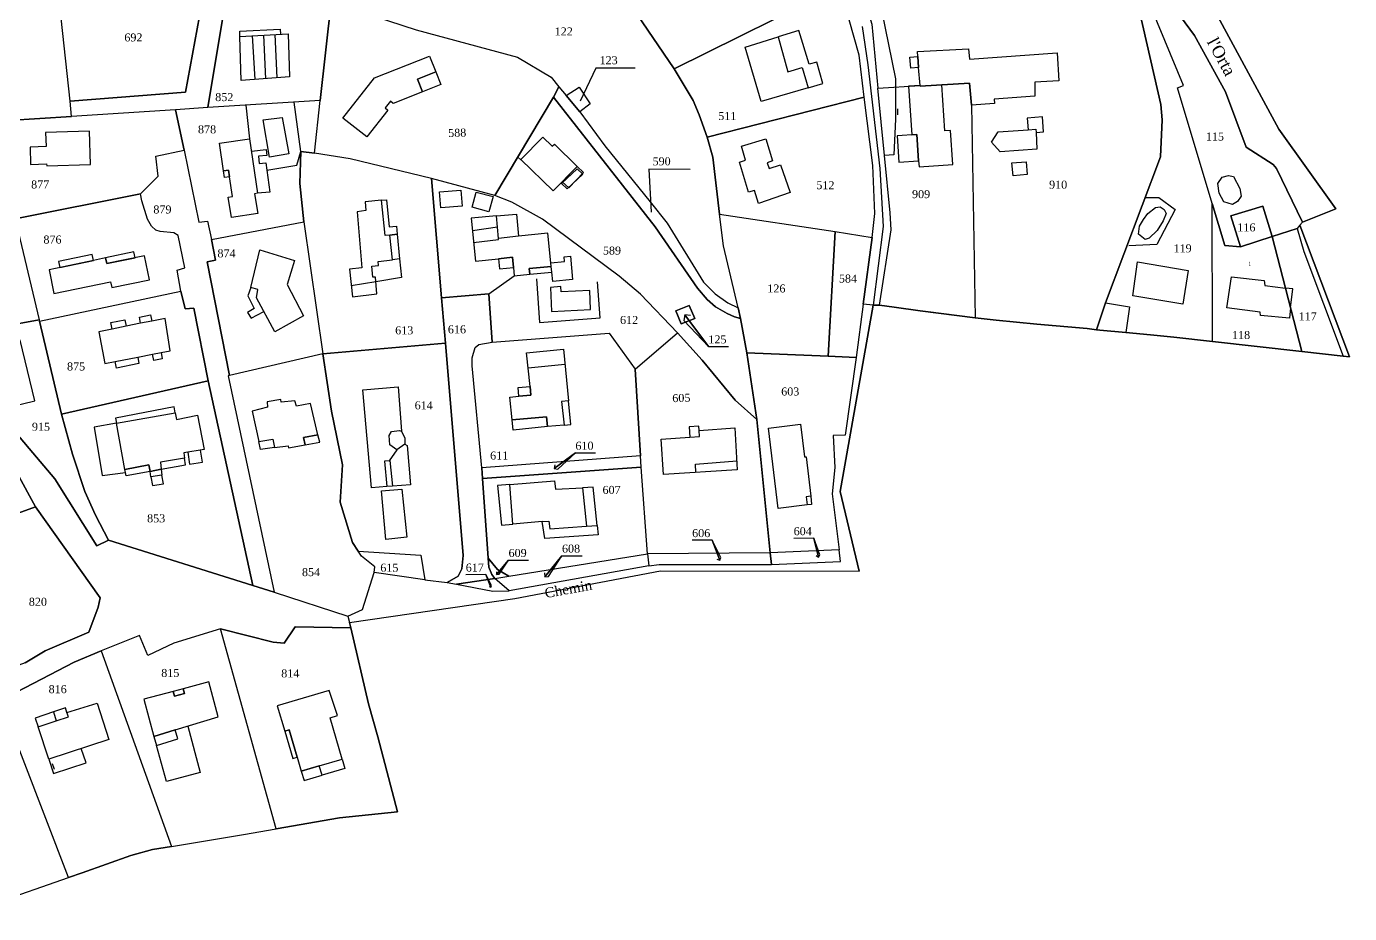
# Model space of a CAD drawing. Extents: x 1205805 to 1207436, y 6154338 to 6158020.
# Drawn here: x 1207105.4 to 1207436.2, y 6154447.5 to 6154669.4 of the extents above; entities that cross this region are included whole.
import ezdxf

# ---------------------------------------------------------------- set-up
doc = ezdxf.new("R2010")
doc.units = 0
doc.linetypes.add('CONTINU', pattern=[0])
doc.layers.get('0').update_dxf_attribs({"linetype": 'CONTINU'})
for name, color, linetype in [('1LIEUDIT', 7, 'CONTINU'), ('1PARCELLE', 7, 'CONTINU'), ('1SECTION', 7, 'CONTINU'), ('1SUBDSECT', 7, 'CONTINU'), ('1TRONFLUV', 7, 'CONTINU'), ('1TROUPARCELLE', 7, 'CONTINU'), ('1ZONCOMM', 7, 'CONTINU'), ('3BATIDUR', 7, 'CONTINU'), ('3BATILEGER', 7, 'CONTINU'), ('3CHEMIN', 7, 'CONTINU'), ('3FISCLINE', 7, 'CONTINUOUS'), ('3FLECHEPAR', 7, 'CONTINU'), ('3MURNONMI', 7, 'CONTINU'), ('3NUMVOIE', 7, 'CONTINU'), ('3PARCELLETEX', 7, 'CONTINU'), ('3PISCINE', 7, 'CONTINUOUS'), ('3TOPOLINE', 7, 'CONTINU'), ('3TRONFLUVTEX', 7, 'CONTINU'), ('3ZONCOMMTEX', 7, 'CONTINU')]:
    doc.layers.add(name, color=color, linetype=linetype)
doc.styles.get("Standard").update_dxf_attribs({"font": 'Times New Roman'})

# ---------------------------------------------------------------- blocks, each defined once
blk = doc.blocks.new('MURNOMI')
blk.add_line((-0.75, 0.5), (0.75, 0.5))

msp = doc.modelspace()

# ---------------------------------------------------------------- linework, layer by layer
at = {"layer": '1LIEUDIT'}
for points in [[(1207097.32, 6154450.03), (1207115.92, 6154456.49), (1207119.35, 6154457.67), (1207131.55, 6154462.05), (1207136.95, 6154463.51), (1207141.73, 6154464.31), (1207159.67, 6154467.31), (1207167.85, 6154468.71), (1207183.7, 6154471.42), (1207198.16, 6154472.9), (1207193.31, 6154491.71), (1207190.92, 6154499.96), (1207186.5, 6154518.96), (1207186.16, 6154520.33), (1207227.51, 6154526.29), (1207263.89, 6154533.23), (1207313.57, 6154533.17), (1207308.81, 6154553.06), (1207317.06, 6154599.63), (1207314.59, 6154599.94), (1207314.59, 6154599.94), (1207316.85, 6154616.62), (1207317.53, 6154622.62), (1207317.03, 6154634.61), (1207314.83, 6154651.68), (1207313.56, 6154662.15), (1207308.74, 6154679.39)], [(1207400.02, 6154677.95), (1207418.47, 6154643.68), (1207432.75, 6154623.78), (1207424.43, 6154620.45), (1207423.76, 6154619.64), (1207436.16, 6154586.71), (1207434.56, 6154586.88), (1207424.25, 6154588.04), (1207401.93, 6154590.55), (1207392.27, 6154591.65), (1207386.43, 6154592.25), (1207380.24, 6154592.85), (1207373.73, 6154593.43), (1207372.94, 6154593.53), (1207370.58, 6154593.79), (1207358.03, 6154594.94), (1207347.8, 6154595.91), (1207342.58, 6154596.5), (1207328.81, 6154598.27), (1207322.3, 6154599.16), (1207318.67, 6154599.67), (1207317.06, 6154599.63), (1207314.59, 6154599.94), (1207316.85, 6154616.62), (1207317.53, 6154622.62), (1207317.03, 6154634.61), (1207314.83, 6154651.68), (1207313.56, 6154662.15), (1207308.74, 6154679.39)]]:
    msp.add_lwpolyline(points, dxfattribs=at)
at = {"layer": '1PARCELLE'}
for points in [[(1207110.39, 6154706.09), (1207142.1, 6154710.51), (1207152.1, 6154692.59), (1207148.67, 6154671.91), (1207145.17, 6154652.97), (1207116.34, 6154650.71), (1207110.39, 6154706.09)], [(1207146.32, 6154710.99), (1207156.62, 6154693.6), (1207166.82, 6154702.93), (1207173.04, 6154708.53), (1207185.36, 6154711.03), (1207177.4, 6154705), (1207156.62, 6154684.77), (1207154.58, 6154672.17), (1207150.8, 6154649.09), (1207142.72, 6154648.49), (1207116.73, 6154646.82), (1207116.34, 6154650.71), (1207145.17, 6154652.97), (1207148.67, 6154671.91), (1207152.1, 6154692.59), (1207142.1, 6154710.51), (1207146.32, 6154710.99)], [(1207083.29, 6154691.85), (1207083.65, 6154690.41), (1207084.98, 6154686.87), (1207087.71, 6154682.16), (1207089.53, 6154676.75), (1207097.08, 6154644.92), (1207097.16, 6154644.57), (1207100.85, 6154645.85), (1207116.73, 6154646.82), (1207116.34, 6154650.71), (1207110.39, 6154706.09), (1207089.66, 6154703.05), (1207084.58, 6154699.97), (1207080.16, 6154697.59), (1207081.07, 6154694.56), (1207082.76, 6154694.78), (1207082.98, 6154693.1), (1207083.29, 6154691.85)], [(1207258.07, 6154672.33), (1207267.34, 6154658.81), (1207308.74, 6154679.39), (1207308.24, 6154681.43), (1207307.03, 6154684.92), (1207303.72, 6154689.42), (1207290.26, 6154702.46), (1207258.07, 6154672.33)], [(1207267.34, 6154658.81), (1207272.07, 6154650.88), (1207273.61, 6154647.25), (1207275.63, 6154641.67), (1207314.83, 6154651.68), (1207313.56, 6154662.15), (1207308.74, 6154679.39), (1207267.34, 6154658.81)], [(1207318.29, 6154653.91), (1207328.81, 6154654.61), (1207328.82, 6154654.41), (1207341.18, 6154655.22), (1207341.65, 6154649.66), (1207342.58, 6154596.5), (1207347.8, 6154595.91), (1207358.03, 6154594.94), (1207370.58, 6154593.79), (1207372.94, 6154593.53), (1207375.15, 6154600.24), (1207388.87, 6154636.75), (1207389.29, 6154645.99), (1207389.03, 6154649.81), (1207383.74, 6154672.75), (1207379.42, 6154679.91), (1207372.1, 6154679.83), (1207317.93, 6154677.93), (1207314.3, 6154677.96), (1207316.73, 6154669.91), (1207318.29, 6154653.91)], [(1207178.84, 6154650.86), (1207150.8, 6154649.09), (1207154.58, 6154672.17), (1207181.6, 6154675.42), (1207178.84, 6154650.86)], [(1207237.16, 6154651.68), (1207222.55, 6154627.1), (1207206.72, 6154631.32), (1207186.32, 6154636.25), (1207177.44, 6154637.69), (1207178.84, 6154650.86), (1207181.6, 6154675.42), (1207202.85, 6154668.56), (1207228.2, 6154661.66), (1207236.56, 6154656.66), (1207238.51, 6154654.23), (1207237.16, 6154651.68)], [(1207401.83, 6154625.1), (1207393.14, 6154653.99), (1207394.65, 6154654.59), (1207386.71, 6154673.72), (1207383.74, 6154672.75), (1207389.03, 6154649.81), (1207389.29, 6154645.99), (1207388.87, 6154636.75), (1207375.15, 6154600.24), (1207372.94, 6154593.53), (1207373.73, 6154593.43), (1207380.24, 6154592.85), (1207386.43, 6154592.25), (1207392.27, 6154591.65), (1207401.93, 6154590.55), (1207401.83, 6154625.1)], [(1207416.83, 6154616.82), (1207414.49, 6154624.43), (1207406.52, 6154622.02), (1207408.87, 6154614.25), (1207405.02, 6154614.57), (1207401.83, 6154625.1), (1207393.14, 6154653.99), (1207394.65, 6154654.59), (1207386.71, 6154673.72), (1207391.58, 6154675), (1207397.4, 6154667.11), (1207405.12, 6154652.99), (1207410.36, 6154639.19), (1207417.1, 6154634.87), (1207417.87, 6154633.86), (1207424.43, 6154620.45), (1207423.76, 6154619.64), (1207423.07, 6154618.81), (1207416.83, 6154616.82)], [(1207283.92, 6154596.33), (1207282.41, 6154596.75), (1207280.6, 6154597.56), (1207277.67, 6154599.23), (1207275.63, 6154601.09), (1207273.15, 6154603.95), (1207262.59, 6154619.23), (1207237.16, 6154651.68), (1207238.51, 6154654.23), (1207240.35, 6154652.08), (1207243.74, 6154647.98), (1207250.04, 6154639.51), (1207261.33, 6154625.51), (1207265.57, 6154620.21), (1207274.67, 6154605.42), (1207277.61, 6154602.52), (1207280.76, 6154600.27), (1207283.34, 6154599.02), (1207283.92, 6154596.33)], [(1207243.74, 6154647.98), (1207240.35, 6154652.08), (1207243.56, 6154654.2), (1207246.35, 6154650.01), (1207243.74, 6154647.98)], [(1207318.29, 6154653.91), (1207328.81, 6154654.61), (1207328.82, 6154654.41), (1207341.18, 6154655.22), (1207341.65, 6154649.66), (1207342.58, 6154596.5), (1207330.84, 6154598.01), (1207328.81, 6154598.27), (1207322.3, 6154599.16), (1207318.67, 6154599.67), (1207321.55, 6154618.5), (1207321.3, 6154622.76), (1207319.95, 6154637.11), (1207318.29, 6154653.91)], [(1207151.73, 6154616.07), (1207174.74, 6154620.51), (1207173.74, 6154630.07), (1207174.05, 6154638.09), (1207177.44, 6154637.69), (1207178.84, 6154650.86), (1207150.8, 6154649.09), (1207142.72, 6154648.49), (1207144.87, 6154638.47), (1207148.51, 6154620.44), (1207150.69, 6154620.66), (1207151.73, 6154616.07)], [(1207282.59, 6154575.89), (1207274.36, 6154585.94), (1207268.21, 6154592.73), (1207258.95, 6154602.41), (1207253.56, 6154606.9), (1207234.43, 6154621.18), (1207226.76, 6154625.41), (1207222.55, 6154627.1), (1207237.16, 6154651.68), (1207262.59, 6154619.23), (1207273.15, 6154603.95), (1207275.63, 6154601.09), (1207277.67, 6154599.23), (1207280.6, 6154597.56), (1207282.41, 6154596.75), (1207283.92, 6154596.33), (1207285.54, 6154587.78), (1207288.02, 6154571.07), (1207282.59, 6154575.89)], [(1207275.63, 6154641.67), (1207277.04, 6154636.72), (1207278.69, 6154622.45), (1207307.58, 6154618.07), (1207316.85, 6154616.62), (1207317.53, 6154622.62), (1207317.03, 6154634.61), (1207314.83, 6154651.68), (1207275.63, 6154641.67)], [(1207097.16, 6154644.57), (1207102.61, 6154621.28), (1207133.95, 6154627.5), (1207138.33, 6154631.95), (1207137.75, 6154636.96), (1207144.87, 6154638.47), (1207142.72, 6154648.49), (1207116.73, 6154646.82), (1207100.85, 6154645.85), (1207097.16, 6154644.57)], [(1207072.12, 6154627.21), (1207097.08, 6154644.92), (1207097.16, 6154644.57), (1207102.61, 6154621.28), (1207108.62, 6154595.97), (1207081.27, 6154590.99), (1207078.44, 6154595.09), (1207076, 6154599.83), (1207075.46, 6154604.14), (1207076.12, 6154610.92), (1207074.91, 6154619.42), (1207072.12, 6154627.21)], [(1207156.22, 6154582.07), (1207155.89, 6154581.99), (1207167.35, 6154527.86), (1207162.03, 6154529.56), (1207150.89, 6154580.76), (1207147.24, 6154598.92), (1207145.12, 6154598.75), (1207144.05, 6154603.18), (1207143.14, 6154608.4), (1207145.06, 6154608.96), (1207143.39, 6154617.05), (1207142.3, 6154617.77), (1207138.88, 6154618.05), (1207137.75, 6154618.41), (1207136.71, 6154619.4), (1207135.66, 6154621.16), (1207134.31, 6154625.77), (1207133.95, 6154627.5), (1207138.33, 6154631.95), (1207137.75, 6154636.96), (1207144.87, 6154638.47), (1207148.51, 6154620.44), (1207150.69, 6154620.66), (1207151.73, 6154616.07), (1207152.68, 6154610.88), (1207150.64, 6154610.53), (1207156.22, 6154582.07)], [(1207179.54, 6154587.5), (1207210.22, 6154590.2), (1207209.22, 6154601.51), (1207206.72, 6154631.32), (1207186.32, 6154636.25), (1207177.44, 6154637.69), (1207174.05, 6154638.09), (1207173.74, 6154630.07), (1207174.74, 6154620.51), (1207179.54, 6154587.5)], [(1207257.6, 6154583.68), (1207268.21, 6154592.73), (1207258.95, 6154602.41), (1207253.56, 6154606.9), (1207234.43, 6154621.18), (1207226.76, 6154625.41), (1207222.55, 6154627.1), (1207206.72, 6154631.32), (1207209.22, 6154601.51), (1207221.02, 6154602.51), (1207221.87, 6154590.37), (1207251.07, 6154592.66), (1207257.6, 6154583.68)], [(1207108.62, 6154595.97), (1207108.71, 6154595.68), (1207144.05, 6154603.18), (1207143.14, 6154608.4), (1207145.06, 6154608.96), (1207143.39, 6154617.05), (1207142.3, 6154617.77), (1207138.88, 6154618.05), (1207137.75, 6154618.41), (1207136.71, 6154619.4), (1207135.66, 6154621.16), (1207134.31, 6154625.77), (1207133.95, 6154627.5), (1207102.61, 6154621.28), (1207108.62, 6154595.97)], [(1207416.83, 6154616.82), (1207424.25, 6154588.04), (1207401.93, 6154590.55), (1207401.83, 6154625.1), (1207405.02, 6154614.57), (1207408.87, 6154614.25), (1207416.83, 6154616.82)], [(1207416.83, 6154616.82), (1207414.49, 6154624.43), (1207406.52, 6154622.02), (1207408.87, 6154614.25), (1207416.83, 6154616.82)], [(1207179.54, 6154587.5), (1207156.22, 6154582.07), (1207150.64, 6154610.53), (1207152.68, 6154610.88), (1207151.73, 6154616.07), (1207174.74, 6154620.51), (1207179.54, 6154587.5)], [(1207285.54, 6154587.78), (1207283.92, 6154596.33), (1207283.34, 6154599.02), (1207279.66, 6154614.54), (1207278.69, 6154622.45), (1207307.58, 6154618.07), (1207305.81, 6154586.94), (1207285.54, 6154587.78)], [(1207312.83, 6154586.57), (1207305.81, 6154586.94), (1207307.58, 6154618.07), (1207316.85, 6154616.62), (1207314.59, 6154599.94), (1207312.83, 6154586.57)], [(1207416.83, 6154616.82), (1207423.07, 6154618.81), (1207424.71, 6154613.08), (1207434.56, 6154586.88), (1207424.25, 6154588.04), (1207416.83, 6154616.82)], [(1207114.22, 6154572.39), (1207108.71, 6154595.68), (1207144.05, 6154603.18), (1207145.12, 6154598.75), (1207147.24, 6154598.92), (1207150.89, 6154580.76), (1207114.22, 6154572.39)], [(1207210.22, 6154590.2), (1207214.61, 6154537.05), (1207214.31, 6154533.7), (1207213.33, 6154531.91), (1207210.58, 6154530.26), (1207212.9, 6154529.87), (1207222.48, 6154531.29), (1207221.81, 6154532.28), (1207221, 6154534.12), (1207220.89, 6154536.36), (1207219.47, 6154556.29), (1207219.27, 6154559.01), (1207216.83, 6154584.46), (1207216.88, 6154586.48), (1207217.62, 6154589.07), (1207218.52, 6154589.82), (1207221.87, 6154590.37), (1207221.02, 6154602.51), (1207209.22, 6154601.51), (1207210.22, 6154590.2)], [(1207267.76, 6154598.23), (1207269.13, 6154594.97), (1207272.48, 6154596.31), (1207271.11, 6154599.57), (1207267.76, 6154598.23)], [(1207125.94, 6154540.9), (1207123.05, 6154539.46), (1207112.53, 6154556.2), (1207098.3, 6154572.95), (1207092.81, 6154576), (1207081.27, 6154590.99), (1207108.62, 6154595.97), (1207108.71, 6154595.68), (1207114.22, 6154572.39), (1207116.98, 6154562.38), (1207120.06, 6154553.04), (1207122.68, 6154547.13), (1207125.94, 6154540.9)], [(1207179.54, 6154587.5), (1207181.69, 6154573.11), (1207184.44, 6154559.73), (1207183.9, 6154550.36), (1207186.95, 6154540.28), (1207188.33, 6154538.17), (1207204.01, 6154537.17), (1207205.03, 6154530.95), (1207210.58, 6154530.26), (1207213.33, 6154531.91), (1207214.31, 6154533.7), (1207214.61, 6154537.05), (1207210.22, 6154590.2), (1207179.54, 6154587.5)], [(1207257.6, 6154583.68), (1207258.97, 6154561.98), (1207219.27, 6154559.01), (1207216.83, 6154584.46), (1207216.88, 6154586.48), (1207217.62, 6154589.07), (1207218.52, 6154589.82), (1207221.87, 6154590.37), (1207251.07, 6154592.66), (1207257.6, 6154583.68)], [(1207291.38, 6154537.76), (1207260.69, 6154537.43), (1207259.13, 6154559.13), (1207258.97, 6154561.98), (1207257.6, 6154583.68), (1207268.21, 6154592.73), (1207274.36, 6154585.94), (1207282.59, 6154575.89), (1207288.02, 6154571.07), (1207291.38, 6154537.76)], [(1207179.54, 6154587.5), (1207156.22, 6154582.07), (1207155.89, 6154581.99), (1207167.35, 6154527.86), (1207185.78, 6154521.86), (1207189.44, 6154523.58), (1207192.32, 6154532.76), (1207192.53, 6154534.23), (1207189.22, 6154536.89), (1207188.33, 6154538.17), (1207186.95, 6154540.28), (1207183.9, 6154550.36), (1207184.44, 6154559.73), (1207181.69, 6154573.11), (1207179.54, 6154587.5)], [(1207291.38, 6154537.76), (1207288.02, 6154571.07), (1207285.54, 6154587.78), (1207305.81, 6154586.94), (1207312.83, 6154586.57), (1207310.1, 6154567.19), (1207307.05, 6154567.06), (1207307.53, 6154559.09), (1207306.84, 6154552.45), (1207308.55, 6154538.45), (1207291.38, 6154537.76)], [(1207072.68, 6154536.45), (1207069.44, 6154535.2), (1207054.02, 6154568.61), (1207057.35, 6154570.28), (1207069.78, 6154575.53), (1207077.16, 6154579.15), (1207079.39, 6154579.85), (1207081.62, 6154579.89), (1207083.88, 6154579.03), (1207086.53, 6154576.92), (1207100.91, 6154560.88), (1207103.11, 6154557.61), (1207107.71, 6154549.23), (1207072.68, 6154536.45)], [(1207162.03, 6154529.56), (1207125.94, 6154540.9), (1207122.68, 6154547.13), (1207120.06, 6154553.04), (1207116.98, 6154562.38), (1207114.22, 6154572.39), (1207150.89, 6154580.76), (1207162.03, 6154529.56)], [(1207259.13, 6154559.13), (1207258.97, 6154561.98), (1207219.27, 6154559.01), (1207219.47, 6154556.29), (1207259.13, 6154559.13)], [(1207260.69, 6154537.43), (1207259.13, 6154559.13), (1207219.47, 6154556.29), (1207220.89, 6154536.36), (1207223.16, 6154533.55), (1207226.01, 6154531.85), (1207260.69, 6154537.43)], [(1207086.9, 6154503.52), (1207072.68, 6154536.45), (1207107.71, 6154549.23), (1207123.87, 6154526.43), (1207123.35, 6154524.17), (1207121, 6154517.88), (1207110.15, 6154513.22), (1207105.12, 6154510.19), (1207086.9, 6154503.52)], [(1207192.32, 6154532.76), (1207192.53, 6154534.23), (1207189.22, 6154536.89), (1207188.33, 6154538.17), (1207204.01, 6154537.17), (1207205.03, 6154530.95), (1207192.32, 6154532.76)], [(1207260.69, 6154537.43), (1207261, 6154534.45), (1207226.12, 6154528.19), (1207222.48, 6154531.29), (1207226.01, 6154531.85), (1207260.69, 6154537.43)], [(1207291.38, 6154537.76), (1207260.69, 6154537.43), (1207261, 6154534.45), (1207263.61, 6154534.79), (1207291.64, 6154534.83), (1207291.38, 6154537.76)], [(1207291.38, 6154537.76), (1207291.64, 6154534.83), (1207308.96, 6154535.59), (1207308.55, 6154538.45), (1207291.38, 6154537.76)], [(1207220.89, 6154536.36), (1207221, 6154534.12), (1207221.81, 6154532.28), (1207222.48, 6154531.29), (1207226.01, 6154531.85), (1207223.16, 6154533.55), (1207220.89, 6154536.36)], [(1207222.48, 6154531.29), (1207212.9, 6154529.87), (1207222.06, 6154528.13), (1207226.12, 6154528.19), (1207222.48, 6154531.29)], [(1207124.15, 6154513.18), (1207141.73, 6154464.31), (1207159.67, 6154467.31), (1207167.85, 6154468.71), (1207153.95, 6154518.67), (1207142.3, 6154515.12), (1207135.8, 6154512.02), (1207133.74, 6154517.08), (1207124.15, 6154513.18)], [(1207167.85, 6154468.71), (1207153.95, 6154518.67), (1207167.15, 6154515.39), (1207169.82, 6154515.13), (1207172.58, 6154519.22), (1207186.5, 6154518.96), (1207190.92, 6154499.96), (1207193.31, 6154491.71), (1207198.16, 6154472.9), (1207183.7, 6154471.42), (1207167.85, 6154468.71)], [(1207124.15, 6154513.18), (1207141.73, 6154464.31), (1207136.95, 6154463.51), (1207131.55, 6154462.05), (1207119.35, 6154457.67), (1207115.92, 6154456.49), (1207098.98, 6154500.82), (1207117.35, 6154510.36), (1207124.15, 6154513.18)], [(1207115.92, 6154456.49), (1207098.98, 6154500.82), (1207094.63, 6154499.05), (1207091.16, 6154497.94), (1207088.07, 6154496.66), (1207072.41, 6154486.18), (1207088.23, 6154447.5), (1207097.32, 6154450.03), (1207115.92, 6154456.49)]]:
    msp.add_lwpolyline(points, close=True, dxfattribs=at)
for points in [[(1207181.6, 6154675.42), (1207202.85, 6154668.56), (1207228.2, 6154661.66), (1207236.56, 6154656.66), (1207238.51, 6154654.23), (1207240.35, 6154652.08), (1207243.56, 6154654.2), (1207246.35, 6154650.01), (1207243.74, 6154647.98), (1207250.04, 6154639.51), (1207261.33, 6154625.51), (1207265.57, 6154620.21), (1207274.67, 6154605.42), (1207277.61, 6154602.52), (1207280.76, 6154600.27), (1207283.34, 6154599.02), (1207279.66, 6154614.54), (1207278.69, 6154622.45), (1207277.04, 6154636.72), (1207275.63, 6154641.67), (1207273.61, 6154647.25), (1207272.07, 6154650.88), (1207267.34, 6154658.81), (1207258.07, 6154672.33)], [(1207098.3, 6154572.95), (1207112.53, 6154556.2), (1207123.05, 6154539.46), (1207125.94, 6154540.9), (1207162.03, 6154529.56), (1207167.35, 6154527.86), (1207185.78, 6154521.86), (1207186.16, 6154520.33), (1207186.5, 6154518.96), (1207172.58, 6154519.22), (1207169.82, 6154515.13), (1207167.15, 6154515.39), (1207153.95, 6154518.67), (1207142.3, 6154515.12), (1207135.8, 6154512.02), (1207133.74, 6154517.08), (1207124.15, 6154513.18), (1207124.15, 6154513.18), (1207117.35, 6154510.36), (1207098.98, 6154500.82)], [(1207105.12, 6154510.19), (1207110.15, 6154513.22), (1207121, 6154517.88), (1207123.35, 6154524.17), (1207123.87, 6154526.43), (1207107.71, 6154549.23), (1207103.11, 6154557.61)]]:
    msp.add_lwpolyline(points, dxfattribs=at)
at = {"layer": '1SECTION'}
msp.add_lwpolyline([(1207097.32, 6154450.03), (1207115.92, 6154456.49), (1207119.35, 6154457.67), (1207131.55, 6154462.05), (1207136.95, 6154463.51), (1207141.73, 6154464.31), (1207159.67, 6154467.31), (1207167.85, 6154468.71), (1207183.7, 6154471.42), (1207198.16, 6154472.9), (1207193.31, 6154491.71), (1207190.92, 6154499.96), (1207186.5, 6154518.96), (1207186.16, 6154520.33), (1207227.51, 6154526.29), (1207263.89, 6154533.23), (1207313.57, 6154533.17), (1207308.81, 6154553.06), (1207317.06, 6154599.63), (1207318.67, 6154599.67), (1207322.3, 6154599.16), (1207328.81, 6154598.27), (1207342.58, 6154596.5), (1207347.8, 6154595.91), (1207358.03, 6154594.94), (1207370.58, 6154593.79), (1207372.94, 6154593.53), (1207373.73, 6154593.43), (1207380.24, 6154592.85), (1207386.43, 6154592.25), (1207392.27, 6154591.65), (1207401.93, 6154590.55), (1207424.25, 6154588.04), (1207434.56, 6154586.88), (1207436.16, 6154586.71), (1207423.76, 6154619.64), (1207424.43, 6154620.45), (1207432.75, 6154623.78), (1207418.47, 6154643.68), (1207400.02, 6154677.95)], dxfattribs=at)
at = {"layer": '1SUBDSECT'}
msp.add_lwpolyline([(1207097.32, 6154450.03), (1207115.92, 6154456.49), (1207119.35, 6154457.67), (1207131.55, 6154462.05), (1207136.95, 6154463.51), (1207141.73, 6154464.31), (1207159.67, 6154467.31), (1207167.85, 6154468.71), (1207183.7, 6154471.42), (1207198.16, 6154472.9), (1207193.31, 6154491.71), (1207190.92, 6154499.96), (1207186.5, 6154518.96), (1207186.16, 6154520.33), (1207227.51, 6154526.29), (1207263.89, 6154533.23), (1207313.57, 6154533.17), (1207308.81, 6154553.06), (1207317.06, 6154599.63), (1207318.67, 6154599.67), (1207322.3, 6154599.16), (1207328.81, 6154598.27), (1207342.58, 6154596.5), (1207347.8, 6154595.91), (1207358.03, 6154594.94), (1207370.58, 6154593.79), (1207372.94, 6154593.53), (1207373.73, 6154593.43), (1207380.24, 6154592.85), (1207386.43, 6154592.25), (1207392.27, 6154591.65), (1207401.93, 6154590.55), (1207424.25, 6154588.04), (1207434.56, 6154586.88), (1207436.16, 6154586.71), (1207423.76, 6154619.64), (1207424.43, 6154620.45), (1207432.75, 6154623.78), (1207418.47, 6154643.68), (1207400.02, 6154677.95)], dxfattribs=at)
at = {"layer": '1TRONFLUV'}
msp.add_lwpolyline([(1207400.02, 6154677.95), (1207418.47, 6154643.68), (1207432.75, 6154623.78), (1207424.43, 6154620.45), (1207417.87, 6154633.86), (1207417.1, 6154634.87), (1207410.36, 6154639.19), (1207405.12, 6154652.99), (1207397.4, 6154667.11), (1207391.58, 6154675)], dxfattribs=at)
at = {"layer": '1TROUPARCELLE'}
msp.add_lwpolyline([(1207267.76, 6154598.23), (1207271.11, 6154599.57), (1207272.48, 6154596.31), (1207269.13, 6154594.97), (1207267.76, 6154598.23)], close=True, dxfattribs=at)
at = {"layer": '1ZONCOMM'}
for points in [[(1207314.37, 6154669.39), (1207315.76, 6154659.81), (1207318.74, 6154633.84), (1207319.62, 6154619.36), (1207317.06, 6154599.63), (1207308.81, 6154553.06), (1207313.57, 6154533.17)], [(1207186.16, 6154520.33), (1207227.51, 6154526.29), (1207263.89, 6154533.23), (1207313.57, 6154533.17)]]:
    msp.add_lwpolyline(points, dxfattribs=at)
at = {"layer": '3BATIDUR'}
for points in [[(1207159.1, 6154655.82), (1207158.77, 6154666.9), (1207170.88, 6154667.54), (1207171.22, 6154656.76), (1207159.1, 6154655.82)], [(1207300.85, 6154654.03), (1207289.09, 6154650.58), (1207285.12, 6154664.2), (1207293.35, 6154666.75), (1207295.75, 6154658.05), (1207299.33, 6154659.08), (1207300.85, 6154654.03)], [(1207341.65, 6154649.66), (1207341.18, 6154655.22), (1207328.82, 6154654.41), (1207328.81, 6154654.61), (1207328.45, 6154659.08), (1207328.24, 6154661.86), (1207328.14, 6154663.08), (1207340.92, 6154663.74), (1207341.15, 6154661.19), (1207363.06, 6154662.75), (1207363.53, 6154655.8), (1207357.51, 6154655.45), (1207357.49, 6154651.92), (1207347.36, 6154651.16), (1207347.43, 6154650.14), (1207341.65, 6154649.66)], [(1207207.76, 6154658.01), (1207203.21, 6154656.22), (1207204.46, 6154653.03), (1207197.12, 6154650.12), (1207196.41, 6154650.67), (1207195.09, 6154649.02), (1207195.79, 6154648.47), (1207190.53, 6154641.76), (1207184.55, 6154646.46), (1207192.46, 6154656.55), (1207206.21, 6154661.92), (1207207.76, 6154658.01)], [(1207326.73, 6154642.28), (1207328.02, 6154642.37), (1207328.45, 6154635.79), (1207328.55, 6154634.29), (1207336.97, 6154634.85), (1207336.42, 6154643.35), (1207335, 6154643.26), (1207334.25, 6154654.77), (1207328.82, 6154654.41), (1207328.81, 6154654.61), (1207325.95, 6154654.42), (1207326.73, 6154642.28)], [(1207357.8, 6154642.85), (1207359.68, 6154642.99), (1207359.43, 6154646.74), (1207355.61, 6154646.44), (1207355.79, 6154643.55), (1207357.75, 6154643.71), (1207357.8, 6154642.85)], [(1207106.47, 6154634.88), (1207110.49, 6154635.02), (1207110.51, 6154634.52), (1207121.45, 6154634.86), (1207121.18, 6154643.21), (1207110.24, 6154642.85), (1207110.36, 6154639.32), (1207106.33, 6154639.19), (1207106.47, 6154634.88)], [(1207154.73, 6154633.29), (1207153.73, 6154640.21), (1207161.19, 6154641.24), (1207163.23, 6154627.66), (1207162.47, 6154627.54), (1207163.3, 6154622.57), (1207156.7, 6154621.63), (1207155.89, 6154626.7), (1207156.97, 6154626.81), (1207156.23, 6154631.74), (1207155.97, 6154633.43), (1207154.73, 6154633.29)], [(1207229.02, 6154636.07), (1207234.53, 6154641.7), (1207236.88, 6154639.4), (1207237.4, 6154639.92), (1207243.12, 6154634.38), (1207237.14, 6154628.27), (1207229.02, 6154636.07)], [(1207288.42, 6154625.12), (1207287.39, 6154628.36), (1207285.9, 6154627.94), (1207283.71, 6154635.47), (1207285.15, 6154635.92), (1207284.18, 6154639.41), (1207290.24, 6154641.3), (1207291.92, 6154635.73), (1207290.61, 6154635.26), (1207291.11, 6154633.81), (1207293.95, 6154634.75), (1207296.31, 6154627.88), (1207288.42, 6154625.12)], [(1207208.66, 6154628), (1207214.06, 6154628.45), (1207214.39, 6154624.46), (1207208.99, 6154624), (1207208.66, 6154628)], [(1207216.83, 6154624.16), (1207217.84, 6154627.96), (1207222.07, 6154626.84), (1207221.05, 6154623.03), (1207216.83, 6154624.16)], [(1207196.93, 6154611.03), (1207196.25, 6154617.2), (1207195.09, 6154617.06), (1207194.2, 6154625.91), (1207190.07, 6154625.51), (1207190.29, 6154623.31), (1207188.09, 6154623.04), (1207189.29, 6154608.97), (1207186.16, 6154608.65), (1207186.94, 6154601.72), (1207193.05, 6154602.46), (1207192.69, 6154606.7), (1207192.01, 6154606.65), (1207191.76, 6154609.43), (1207193.47, 6154609.59), (1207193.38, 6154610.61), (1207196.93, 6154611.03)], [(1207222.91, 6154622), (1207216.63, 6154621.42), (1207217.65, 6154610.65), (1207223.47, 6154611.27), (1207226.9, 6154611.64), (1207227.15, 6154609.1), (1207227.36, 6154607.03), (1207231.23, 6154607.39), (1207231.1, 6154608.8), (1207236.62, 6154609.35), (1207236.53, 6154610.24), (1207235.79, 6154617.69), (1207228.46, 6154616.9), (1207223.44, 6154616.36), (1207222.91, 6154622)], [(1207167.54, 6154593), (1207162.97, 6154601.47), (1207163.32, 6154603.58), (1207161.53, 6154604.08), (1207163.78, 6154613.54), (1207172.41, 6154610.86), (1207170.65, 6154604.82), (1207174.72, 6154596.98), (1207167.54, 6154593)], [(1207125.53, 6154610.05), (1207125.23, 6154611.46), (1207122.18, 6154610.83), (1207111.09, 6154608.52), (1207112.31, 6154602.56), (1207126.47, 6154605.5), (1207126.77, 6154604.07), (1207136.19, 6154606.02), (1207134.95, 6154612), (1207125.53, 6154610.05)], [(1207381.97, 6154602.02), (1207383.18, 6154610.51), (1207395.86, 6154608.3), (1207394.45, 6154599.95), (1207381.97, 6154602.02)], [(1207421.44, 6154598.98), (1207421.13, 6154596.4), (1207413.92, 6154597.1), (1207413.83, 6154597.89), (1207405.49, 6154598.99), (1207406.64, 6154606.73), (1207414.83, 6154605.87), (1207414.98, 6154604.55), (1207420.16, 6154603.93), (1207421.44, 6154598.98)], [(1207421.44, 6154598.98), (1207421.98, 6154603.72), (1207420.16, 6154603.93), (1207421.44, 6154598.98)], [(1207269.13, 6154594.97), (1207267.76, 6154598.23), (1207271.11, 6154599.57), (1207272.48, 6154596.31), (1207269.13, 6154594.97)], [(1207375.15, 6154600.24), (1207381.12, 6154599.26), (1207380.24, 6154592.85), (1207373.73, 6154593.43), (1207372.94, 6154593.53), (1207375.15, 6154600.24)], [(1207125.03, 6154585.06), (1207127.62, 6154585.56), (1207133.26, 6154586.67), (1207136.98, 6154587.4), (1207139.09, 6154587.81), (1207141.36, 6154588.25), (1207140.09, 6154596.35), (1207136.81, 6154595.69), (1207133.98, 6154595.12), (1207130.4, 6154594.4), (1207126.87, 6154593.69), (1207123.53, 6154593.03), (1207125.03, 6154585.06)], [(1207094.81, 6154581.79), (1207098.91, 6154582.79), (1207101.02, 6154574.12), (1207107.54, 6154575.71), (1207103.85, 6154590.91), (1207093.23, 6154588.33), (1207094.81, 6154581.79)], [(1207226.87, 6154570.99), (1207226.28, 6154576.67), (1207228.51, 6154576.89), (1207231.55, 6154577.18), (1207231.33, 6154579.33), (1207230.47, 6154587.78), (1207239.69, 6154588.64), (1207240.93, 6154575.72), (1207239.21, 6154575.55), (1207239.82, 6154569.68), (1207235.71, 6154569.28), (1207235.47, 6154571.75), (1207226.87, 6154570.99)], [(1207191.65, 6154553.96), (1207189.54, 6154578.46), (1207198.34, 6154579.22), (1207199.23, 6154568.13), (1207200.05, 6154566.43), (1207200.02, 6154564.93), (1207198.02, 6154563.51), (1207196.1, 6154560.77), (1207194.96, 6154560.66), (1207195.56, 6154554.29), (1207191.65, 6154553.96)], [(1207178.3, 6154567.21), (1207176.42, 6154575.05), (1207172.98, 6154574.41), (1207172.52, 6154575.76), (1207169.09, 6154575.39), (1207168.99, 6154576.07), (1207165.59, 6154575.47), (1207165.72, 6154574.14), (1207161.85, 6154573.16), (1207163.49, 6154565.6), (1207167.02, 6154566.17), (1207167.43, 6154564.03), (1207170.84, 6154564.52), (1207170.95, 6154563.96), (1207175.11, 6154564.71), (1207174.69, 6154566.54), (1207178.3, 6154567.21)], [(1207127.96, 6154570.14), (1207122.39, 6154569.17), (1207124.35, 6154557.06), (1207130.2, 6154557.84), (1207130.07, 6154558.55), (1207127.96, 6154570.14)], [(1207144.95, 6154561.42), (1207138.97, 6154560.36), (1207139.12, 6154558.62), (1207136.33, 6154558.1), (1207136.05, 6154559.69), (1207130.07, 6154558.55), (1207127.96, 6154570.14), (1207142.64, 6154572.72), (1207142.92, 6154571.1), (1207148.21, 6154572.12), (1207149.89, 6154563.58), (1207144.75, 6154562.69), (1207144.95, 6154561.42)], [(1207293.35, 6154548.83), (1207290.96, 6154568.92), (1207298.92, 6154569.87), (1207299.89, 6154561.69), (1207300.34, 6154561.75), (1207301.51, 6154551.89), (1207300.37, 6154551.75), (1207300.62, 6154549.7), (1207293.35, 6154548.83)], [(1207271.29, 6154566.65), (1207273.7, 6154566.83), (1207273.59, 6154568.29), (1207282.55, 6154568.95), (1207283.11, 6154558.52), (1207264.66, 6154557.3), (1207264.07, 6154566.11), (1207271.29, 6154566.65)], [(1207248.09, 6154544.57), (1207248.31, 6154542.25), (1207235.03, 6154541.29), (1207234.35, 6154545.52), (1207227.01, 6154544.89), (1207226.25, 6154554.77), (1207237.46, 6154555.71), (1207237.71, 6154553.61), (1207244.4, 6154554.01), (1207245.43, 6154544.39), (1207248.09, 6154544.57)], [(1207142.09, 6154503.06), (1207134.76, 6154501.1), (1207137.32, 6154491.8), (1207142.63, 6154493.44), (1207153.36, 6154496.73), (1207151.03, 6154505.46), (1207144.62, 6154503.74), (1207144.95, 6154502.54), (1207142.44, 6154501.84), (1207142.09, 6154503.06)], [(1207178.65, 6154484.47), (1207184.33, 6154486.14), (1207181.36, 6154496.41), (1207183.16, 6154497), (1207181.1, 6154503.31), (1207168.14, 6154499.46), (1207170.01, 6154493.12), (1207171.07, 6154493.43), (1207173.13, 6154486.58), (1207174.15, 6154483.15), (1207178.65, 6154484.47)], [(1207112.85, 6154495.7), (1207115.92, 6154496.71), (1207115.57, 6154497.78), (1207123.08, 6154500.16), (1207126.02, 6154491.04), (1207111, 6154486.12), (1207108.33, 6154494.19), (1207112.85, 6154495.7)]]:
    msp.add_lwpolyline(points, close=True, dxfattribs=at)
at = {"layer": '3BATILEGER'}
for points in [[(1207300.85, 6154654.03), (1207304.47, 6154655.09), (1207303, 6154660.44), (1207301.09, 6154659.93), (1207298.51, 6154668.35), (1207293.35, 6154666.75), (1207295.75, 6154658.05), (1207299.33, 6154659.08), (1207300.85, 6154654.03)], [(1207328.24, 6154661.86), (1207328.45, 6154659.08), (1207326.49, 6154658.92), (1207326.28, 6154661.68), (1207328.24, 6154661.86)], [(1207207.76, 6154658.01), (1207209.01, 6154654.82), (1207204.46, 6154653.03), (1207203.21, 6154656.22), (1207207.76, 6154658.01)], [(1207323.52, 6154635.47), (1207328.45, 6154635.79), (1207328.02, 6154642.37), (1207323.09, 6154642.05), (1207323.52, 6154635.47)], [(1207156.23, 6154631.74), (1207154.97, 6154631.6), (1207154.73, 6154633.29), (1207155.97, 6154633.43), (1207156.23, 6154631.74)], [(1207239.18, 6154630.09), (1207240.6, 6154628.74), (1207244.49, 6154632.44), (1207243.11, 6154633.79), (1207239.18, 6154630.09)], [(1207239.35, 6154630.53), (1207240.98, 6154628.97), (1207244.69, 6154632.84), (1207243.12, 6154634.38), (1207239.35, 6154630.53)], [(1207352.05, 6154632), (1207351.77, 6154635.23), (1207355.31, 6154635.54), (1207355.59, 6154632.34), (1207352.05, 6154632)], [(1207196.25, 6154617.2), (1207195.09, 6154617.06), (1207194.2, 6154625.91), (1207195.44, 6154626.01), (1207196.1, 6154619.24), (1207197.95, 6154619.39), (1207198.12, 6154617.42), (1207196.25, 6154617.2)], [(1207416.83, 6154616.82), (1207408.87, 6154614.25), (1207406.52, 6154622.02), (1207414.49, 6154624.43), (1207416.83, 6154616.82)], [(1207222.91, 6154622), (1207227.94, 6154622.46), (1207228.46, 6154616.9), (1207223.44, 6154616.36), (1207222.91, 6154622)], [(1207196.25, 6154617.2), (1207198.12, 6154617.42), (1207198.66, 6154611.23), (1207196.93, 6154611.03), (1207196.25, 6154617.2)], [(1207125.23, 6154611.46), (1207125.53, 6154610.05), (1207132.59, 6154611.52), (1207132.29, 6154612.98), (1207125.23, 6154611.46)], [(1207113.44, 6154610.6), (1207113.76, 6154609.08), (1207122.18, 6154610.83), (1207121.87, 6154612.35), (1207113.44, 6154610.6)], [(1207227.15, 6154609.1), (1207226.9, 6154611.64), (1207223.47, 6154611.27), (1207223.72, 6154608.77), (1207227.15, 6154609.1)], [(1207236.76, 6154607.9), (1207236.62, 6154609.35), (1207236.53, 6154610.24), (1207239.97, 6154610.59), (1207239.87, 6154611.77), (1207241.41, 6154611.9), (1207241.91, 6154606.06), (1207236.98, 6154605.59), (1207236.76, 6154607.9)], [(1207231.23, 6154607.39), (1207236.76, 6154607.9), (1207236.62, 6154609.35), (1207231.1, 6154608.8), (1207231.23, 6154607.39)], [(1207136.81, 6154595.69), (1207133.98, 6154595.12), (1207133.66, 6154596.68), (1207136.48, 6154597.24), (1207136.81, 6154595.69)], [(1207130.4, 6154594.4), (1207126.87, 6154593.69), (1207126.55, 6154595.32), (1207130.05, 6154596.03), (1207130.4, 6154594.4)], [(1207127.62, 6154585.56), (1207133.26, 6154586.67), (1207133.55, 6154585.09), (1207127.97, 6154583.94), (1207127.62, 6154585.56)], [(1207136.98, 6154587.4), (1207139.09, 6154587.81), (1207139.4, 6154586.2), (1207137.31, 6154585.81), (1207136.98, 6154587.4)], [(1207231.33, 6154579.33), (1207231.55, 6154577.18), (1207228.51, 6154576.89), (1207228.33, 6154579.03), (1207231.33, 6154579.33)], [(1207127.96, 6154570.14), (1207142.64, 6154572.72), (1207142.39, 6154574.24), (1207127.73, 6154571.38), (1207127.96, 6154570.14)], [(1207239.82, 6154569.68), (1207241.5, 6154569.84), (1207240.93, 6154575.72), (1207239.21, 6154575.55), (1207239.82, 6154569.68)], [(1207235.71, 6154569.28), (1207227.14, 6154568.44), (1207226.87, 6154570.99), (1207235.47, 6154571.75), (1207235.71, 6154569.28)], [(1207175.11, 6154564.71), (1207178.75, 6154565.36), (1207178.3, 6154567.21), (1207174.69, 6154566.54), (1207175.11, 6154564.71)], [(1207271.29, 6154566.65), (1207273.7, 6154566.83), (1207273.59, 6154568.29), (1207273.52, 6154569.42), (1207271.09, 6154569.23), (1207271.29, 6154566.65)], [(1207167.43, 6154564.03), (1207163.94, 6154563.53), (1207163.49, 6154565.6), (1207167.02, 6154566.17), (1207167.43, 6154564.03)], [(1207139.12, 6154558.62), (1207145.21, 6154559.76), (1207144.95, 6154561.42), (1207138.97, 6154560.36), (1207139.12, 6154558.62)], [(1207130.36, 6154556.98), (1207130.2, 6154557.84), (1207130.07, 6154558.55), (1207136.05, 6154559.69), (1207136.33, 6154558.1), (1207130.36, 6154556.98)], [(1207139.12, 6154558.62), (1207139.25, 6154557.18), (1207136.56, 6154556.72), (1207136.33, 6154558.1), (1207139.12, 6154558.62)], [(1207226.25, 6154554.77), (1207223.19, 6154554.52), (1207224.16, 6154544.65), (1207227.01, 6154544.89), (1207226.25, 6154554.77)], [(1207248.09, 6154544.57), (1207247.12, 6154554.17), (1207244.4, 6154554.01), (1207245.43, 6154544.39), (1207248.09, 6154544.57)], [(1207144.62, 6154503.74), (1207142.09, 6154503.06), (1207142.44, 6154501.84), (1207144.95, 6154502.54), (1207144.62, 6154503.74)], [(1207112.85, 6154495.7), (1207115.92, 6154496.71), (1207115.57, 6154497.78), (1207115.19, 6154498.94), (1207112.17, 6154497.94), (1207112.85, 6154495.7)], [(1207137.32, 6154491.8), (1207137.96, 6154489.52), (1207143.28, 6154491.22), (1207142.63, 6154493.44), (1207137.32, 6154491.8)], [(1207170.01, 6154493.12), (1207172.05, 6154486.26), (1207173.13, 6154486.58), (1207171.07, 6154493.43), (1207170.01, 6154493.12)], [(1207174.15, 6154483.15), (1207174.86, 6154480.81), (1207179.34, 6154482.13), (1207178.65, 6154484.47), (1207174.15, 6154483.15)]]:
    msp.add_lwpolyline(points, close=True, dxfattribs=at)
at = {"layer": '3CHEMIN'}
msp.add_lwpolyline([(1207317.93, 6154677.93), (1207319.16, 6154673.46), (1207322.65, 6154656.27), (1207322.63, 6154646.15), (1207322.23, 6154637.3), (1207319.95, 6154637.11)], dxfattribs=at)
at = {"layer": '3FISCLINE'}
for points in [[(1207158.77, 6154666.9), (1207158.74, 6154668.17), (1207168.87, 6154668.72), (1207168.96, 6154667.45)], [(1207161.9, 6154667.07), (1207162.52, 6154656.09)], [(1207164.72, 6154667.22), (1207165.2, 6154656.29)], [(1207167.52, 6154667.37), (1207168.05, 6154656.52)], [(1207161.66, 6154638.17), (1207165.35, 6154638.62), (1207165.49, 6154637.12), (1207163.43, 6154636.94), (1207163.6, 6154635.07), (1207165.29, 6154635.23), (1207166.25, 6154627.95), (1207163.23, 6154627.66)], [(1207229.05, 6154636.04), (1207228.24, 6154636.68)], [(1207216.91, 6154618.37), (1207223.18, 6154619.23)], [(1207217.21, 6154615.3), (1207223.47, 6154616.06), (1207223.44, 6154616.36)], [(1207198.66, 6154611.23), (1207199.15, 6154606.55), (1207192.79, 6154605.51)], [(1207161.53, 6154604.08), (1207160.79, 6154601.97), (1207162.35, 6154598.81), (1207160.72, 6154597.86), (1207161.58, 6154596.45), (1207164.8, 6154598.09)], [(1207192.79, 6154605.51), (1207186.63, 6154604.5)], [(1207230.86, 6154583.95), (1207240.05, 6154584.9)], [(1207198.02, 6154563.51), (1207196.27, 6154564.72), (1207196.09, 6154567.03), (1207196.68, 6154568.08), (1207198.72, 6154568.29), (1207199.23, 6154568.13)], [(1207145.76, 6154562.87), (1207146.23, 6154559.93), (1207149.43, 6154560.42), (1207148.98, 6154563.43)], [(1207200.02, 6154564.93), (1207200.58, 6154564.6), (1207201.45, 6154554.74), (1207196.92, 6154554.4), (1207195.56, 6154554.29)], [(1207196.1, 6154560.77), (1207196.31, 6154560.79), (1207196.92, 6154554.4)], [(1207272.76, 6154557.84), (1207272.64, 6154559.9), (1207283, 6154560.77)], [(1207136.56, 6154556.72), (1207136.97, 6154554.52), (1207139.68, 6154554.98), (1207139.25, 6154557.18)], [(1207301.51, 6154551.89), (1207301.7, 6154549.78), (1207300.57, 6154549.69)], [(1207234.35, 6154545.52), (1207236.05, 6154545.67), (1207236.3, 6154543.75), (1207245.43, 6154544.39)], [(1207112.17, 6154497.94), (1207107.6, 6154496.39), (1207108.33, 6154494.19)], [(1207145.79, 6154494.4), (1207148.84, 6154482.81), (1207140.44, 6154480.51), (1207137.96, 6154489.52)], [(1207111, 6154486.12), (1207112.18, 6154482.55), (1207120.39, 6154485.23), (1207119.13, 6154488.77)], [(1207184.33, 6154486.14), (1207185.03, 6154483.81), (1207179.34, 6154482.13)]]:
    msp.add_lwpolyline(points, dxfattribs=at)
at = {"layer": '3FLECHEPAR'}
for points in [[(1207257.56, 6154658.91), (1207247.78, 6154658.93), (1207243.85, 6154650.68)], [(1207271.37, 6154633.62), (1207261.02, 6154633.64), (1207261.56, 6154622.95)], [(1207271.4, 6154597.04), (1207270.01, 6154597.24), (1207275.89, 6154589.31), (1207270.01, 6154597.24), (1207269.8, 6154595.86), (1207275.9, 6154589.3), (1207280.91, 6154589.33)], [(1207237.48, 6154559.73), (1207237.35, 6154558.81), (1207242.65, 6154562.71), (1207237.35, 6154558.81), (1207238.26, 6154558.67), (1207242.66, 6154562.71), (1207247.67, 6154562.74)], [(1207278.04, 6154536.17), (1207278.73, 6154535.85), (1207276.86, 6154540.87), (1207278.72, 6154535.85), (1207279.04, 6154536.53), (1207276.86, 6154540.88), (1207271.85, 6154540.85)], [(1207302.85, 6154537.02), (1207303.43, 6154536.67), (1207302.23, 6154541.36), (1207303.43, 6154536.67), (1207303.78, 6154537.25), (1207302.23, 6154541.36), (1207297.22, 6154541.33)], [(1207234.91, 6154532.7), (1207235.01, 6154531.75), (1207239.3, 6154536.97), (1207235, 6154531.75), (1207235.95, 6154531.83), (1207239.3, 6154536.97), (1207244.31, 6154537)], [(1207222.92, 6154532.99), (1207222.97, 6154532.34), (1207225.96, 6154535.89), (1207222.97, 6154532.34), (1207223.62, 6154532.39), (1207225.96, 6154535.89), (1207230.97, 6154535.92)], [(1207221.09, 6154529.34), (1207221.53, 6154529.16), (1207220.26, 6154532.27), (1207221.53, 6154529.15), (1207221.71, 6154529.58), (1207220.26, 6154532.27), (1207215.25, 6154532.24)]]:
    msp.add_lwpolyline(points, dxfattribs=at)
at = {"layer": '3PISCINE'}
for points in [[(1207164.61, 6154646.02), (1207169.33, 6154646.64), (1207171.02, 6154637.48), (1207166.19, 6154636.64), (1207164.61, 6154646.02)], [(1207357.8, 6154642.85), (1207358.03, 6154638.69), (1207348.87, 6154638.05), (1207346.64, 6154640.41), (1207348.32, 6154643.03), (1207355.79, 6154643.55), (1207357.75, 6154643.71), (1207357.8, 6154642.85)], [(1207407.14, 6154631.83), (1207408.73, 6154628.83), (1207409.06, 6154626.92), (1207408.19, 6154625.58), (1207406.94, 6154624.8), (1207404.73, 6154625.48), (1207403.54, 6154627.66), (1207403.26, 6154630.1), (1207404.29, 6154631.7), (1207405.91, 6154632.11), (1207407.14, 6154631.83)], [(1207383.37, 6154617.42), (1207383.66, 6154619.44), (1207384.63, 6154621.07), (1207385.78, 6154622.58), (1207387.67, 6154624.09), (1207388.86, 6154624.23), (1207389.82, 6154623.6), (1207390.29, 6154622.57), (1207389.61, 6154620.76), (1207388.08, 6154618.35), (1207386.04, 6154616.4), (1207385.09, 6154616.1), (1207383.37, 6154617.42)], [(1207236.4, 6154604.06), (1207236.7, 6154598.06), (1207246.47, 6154598.54), (1207246.24, 6154603.35), (1207239.11, 6154603.01), (1207239.05, 6154604.34), (1207236.4, 6154604.06)], [(1207194.15, 6154553.2), (1207199.3, 6154553.62), (1207200.55, 6154541.63), (1207195.26, 6154541.07), (1207194.15, 6154553.2)]]:
    msp.add_lwpolyline(points, close=True, dxfattribs=at)
at = {"layer": '3TOPOLINE'}
for points in [[(1207160.32, 6154649.68), (1207161.19, 6154641.24)], [(1207165.52, 6154633.46), (1207173.06, 6154634.66), (1207174.05, 6154638.09), (1207172.32, 6154650.45)], [(1207385.05, 6154626.61), (1207388.5, 6154626.63), (1207392.6, 6154623.57), (1207387.95, 6154614.85), (1207381, 6154614.51)], [(1207221.02, 6154602.51), (1207227.36, 6154607.03)], [(1207232.91, 6154606.27), (1207233.67, 6154595.34), (1207248.84, 6154596.46), (1207248.15, 6154605.51)]]:
    msp.add_lwpolyline(points, dxfattribs=at)

# ---------------------------------------------------------------- block references
at = {"layer": '3MURNONMI'}
for p, rotation in [((1207322.63, 6154648.03), 270), ((1207111.63, 6154484.19), 288.3)]:
    msp.add_blockref('MURNOMI', p, dxfattribs=dict(at, rotation=rotation))

# ---------------------------------------------------------------- texts
at = {"layer": '3NUMVOIE'}
msp.add_text('1', height=1.1, dxfattribs=at).set_placement((1207410.79, 6154609.45))
at = {"layer": '3PARCELLETEX'}
for s, p in [('122', (1207237.48, 6154667.12)), ('692', (1207129.91, 6154665.63)), ('123', (1207248.7, 6154659.93)), ('852', (1207152.63, 6154650.7)), ('511', (1207278.36, 6154645.97)), ('878', (1207148.32, 6154642.63)), ('115', (1207400.25, 6154640.84)), ('590', (1207261.94, 6154634.64)), ('877', (1207106.61, 6154628.85)), ('512', (1207302.88, 6154628.67)), ('910', (1207361.06, 6154628.8)), ('909', (1207326.8, 6154626.43)), ('879', (1207137.16, 6154622.6)), ('116', (1207408.11, 6154618.12)), ('876', (1207109.68, 6154615.08)), ('874', (1207153.18, 6154611.62)), ('589', (1207249.53, 6154612.32)), ('119', (1207392.16, 6154612.87)), ('584', (1207308.52, 6154605.32)), ('126', (1207290.63, 6154602.84)), ('612', (1207253.81, 6154594.97)), ('117', (1207423.44, 6154595.87)), ('613', (1207197.61, 6154592.37)), ('616', (1207210.78, 6154592.61)), ('118', (1207406.78, 6154591.2)), ('125', (1207275.9, 6154590.1)), ('875', (1207115.58, 6154583.33)), ('603', (1207294.1, 6154577.08)), ('614', (1207202.47, 6154573.62)), ('915', (1207106.81, 6154568.26)), ('610', (1207242.66, 6154563.51)), ('611', (1207221.34, 6154561.05)), ('607', (1207249.44, 6154552.46)), ('853', (1207135.6, 6154545.35)), ('606', (1207271.84, 6154541.65)), ('604', (1207297.21, 6154542.13)), ('609', (1207225.95, 6154536.69)), ('608', (1207239.3, 6154537.78)), ('854', (1207174.31, 6154531.89)), ('615', (1207193.89, 6154533.01)), ('617', (1207215.25, 6154533.04)), ('820', (1207106.04, 6154524.48)), ('815', (1207139.14, 6154506.68)), ('814', (1207169.13, 6154506.57)), ('816', (1207110.98, 6154502.62))]:
    msp.add_text(s, height=2, dxfattribs=at).set_placement(p)
for s, rotation, p in [('588', 1.6, (1207210.88, 6154641.72)), ('605', 1.5, (1207266.9, 6154575.4))]:
    msp.add_text(s, height=2, rotation=rotation, dxfattribs=at).set_placement(p)
at = {"layer": '3TRONFLUVTEX'}
msp.add_text("l'Orta", height=3, rotation=298.6, dxfattribs=at).set_placement((1207400.41, 6154665.55))
at = {"layer": '3ZONCOMMTEX'}
msp.add_text('Chemin', height=2.5, rotation=10.3, dxfattribs=at).set_placement((1207235.23, 6154526.39))

doc.saveas('drawing.dxf')
